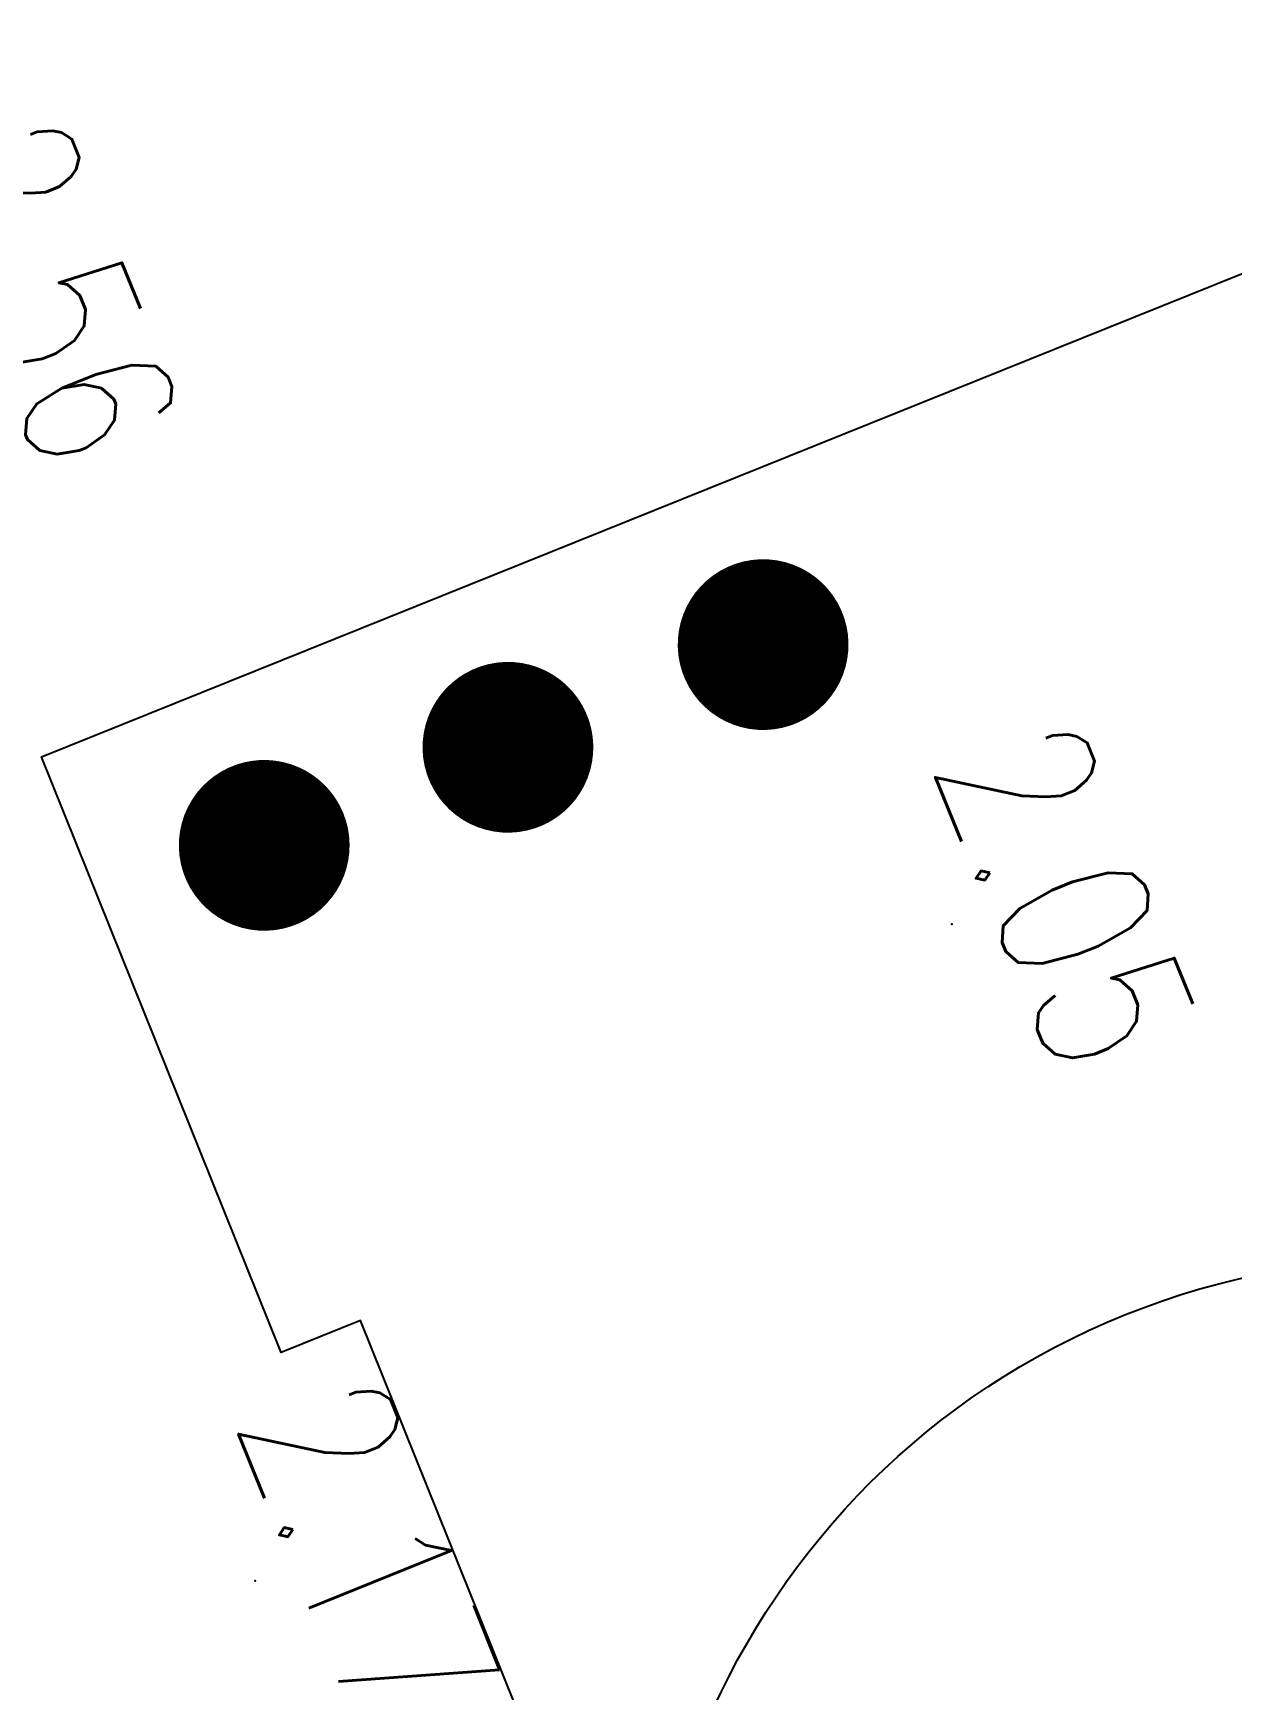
# Model space of a CAD drawing. Header units: millimetres. Extents: x 405522 to 410309, y 2303080 to 2310223.
# Drawn here: x 406975.93 to 406989.97, y 2306425.5 to 2306444.9 of the extents above; entities that cross this region are included whole.
import ezdxf
from ezdxf.enums import TextEntityAlignment as Align
from ezdxf.xclip import XClip

# ---------------------------------------------------------------- set-up
doc = ezdxf.new("R2010")
doc.units = ezdxf.units.MM
doc.header["$LTSCALE"] = 10
doc.header["$MEASUREMENT"] = 0
doc.header["$XCLIPFRAME"] = 0
doc.layers.get('0').update_dxf_attribs({"linetype": 'CONTINUOUS'})
doc.layers.get('Defpoints').update_dxf_attribs({"linetype": 'CONTINUOUS'})
for name, color, linetype in [('caodo', 7, 'CONTINUOUS'), ('co', 84, 'CONTINUOUS'), ('DIM', 4, 'CONTINUOUS'), ('Hatch', 8, 'CONTINUOUS'), ('Line', 136, 'CONTINUOUS'), ('piping', 1, 'CONTINUOUS')]:
    doc.layers.add(name, color=color, linetype=linetype)
doc.styles.add('1', font='VHAVAN_2.TTF')
doc.styles.add('Dien', font='simplex.shx', dxfattribs={"width": 0.75})
doc.styles.add('txt', font='romans.shx', dxfattribs={"height": 0.2})
doc.dimstyles.new('D6.7', dxfattribs={"dimscale": 6.7, "dimtxt": 1.5, "dimasz": 2, "dimexe": 1.5, "dimexo": 0.5, "dimgap": 1, "dimtad": 1, "dimdec": 0, "dimdsep": 46, "dimtxsty": 'Dien', "dimcen": 1, "dimclrd": 256, "dimclre": 256, "dimclrt": 7, "dimaunit": 1, "dimadec": 3, "dimazin": 0, "dimtfac": 1, "dimtdec": 0, "dimtmove": 1, "dimatfit": 0, "dimfxl": 1, "dimtolj": 1, "dimtzin": 0, "dimlwe": -1, "dimarcsym": 0})
pattern_1 = [(21.91894370438083, (407717.7514153625, 2306586.616748105), (0.3920329744667653, 0.91995116522732), [0.1874999999999999, -1.226713563]), (336.9189437043809, (407717.7514153625, 2306586.616748105), (0.3920329745701908, 0.9199511654700196), [0.1874999999999999, -0.8124999999999997]), (66.91894370438082, (407717.7514153625, 2306586.616748105), (-0.9199511654700196, 0.3920329745701908), [0.1874999999999999, -0.8124999999999997])]

# ---------------------------------------------------------------- blocks, each defined once
blk = doc.blocks.new('*D26')
at = {"layer": 'Defpoints', "color": 0, "linetype": 'Continuous'}
for p in [(406742.6619138751, 2306987.542138263), (407088.9799926709, 2306054.36399705), (407050.0361064873, 2306039.911268014)]:
    blk.add_point(p, dxfattribs=at)
at = {"layer": 'DIM'}
for p, q in [((406739.5212196925, 2306986.376574), (406694.2959683287, 2306969.592725042)), ((407085.8392984883, 2306053.198432786), (407040.6140239395, 2306036.414575225))]:
    blk.add_line(p, q, dxfattribs=at)
at = {"layer": 'DIM', "linetype": 'Continuous', "lineweight": -2}
blk.add_line((406708.380307929, 2306960.526641102), (407045.3738494347, 2306052.474044744), dxfattribs=at)
at = {"layer": 'DIM', "linetype": 'Continuous'}
for points in [[(406710.4741040507, 2306961.303683944), (406706.2865118071, 2306959.74959826), (406703.7180508765, 2306973.089417832)], [(407047.4676455563, 2306053.251087586), (407043.2800533128, 2306051.697001902), (407050.0361064873, 2306039.911268014)]]:
    blk.add_solid(points, dxfattribs=at)
at = {"layer": 'DIM', "color": 7, "linetype": 'Continuous', "insert": (406887.8695083207, 2306510.579817844), "char_height": 10.05, "attachment_point": 5, "rotation": 290.3607342621674, "style": 'Dien'}
blk.add_mtext('\\A1;995', dxfattribs=at)
blk = doc.blocks.new('kh_truc_thep')
at = {"color": 6}
blk.add_circle((0, -3), 3.000000000001425, dxfattribs=at)
at = {"color": 7, "style": '1', "width": 0.8}
blk.add_attdef('KH_TRUC', text='', height=3.000000000001425, dxfattribs=at).set_placement((0, -3), align=Align.MIDDLE)
blk = doc.blocks.new('20')
at = {"layer": 'caodo', "color": 8, "linetype": 'Continuous'}
for p in [(-620.8699999999953, -874.0200000000186, -0.27), (-629.0299999999697, -881.7099999999627, -0.1499999999999999)]:
    blk.add_point(p, dxfattribs=at)
at = {"layer": 'caodo', "color": 8, "linetype": 'Continuous', "style": 'txt', "width": 0.75}
for s, p in [('2.56', (-632.2599999999511, -866.9499999997206, 0.2400000000000002)), ('2.05', (-620.3699999999953, -874.0200000000186, -0.27)), ('2.17', (-628.5299999999697, -881.7099999999627, -0.1499999999999999))]:
    blk.add_text(s, height=1.8, rotation=292, dxfattribs=at).set_placement(p, align=Align.CENTER)

msp = doc.modelspace()

# ---------------------------------------------------------------- hatches: boundary and pattern name
at = {"layer": 'co', "linetype": 'Continuous'}
h = msp.add_hatch(dxfattribs=at)
h.set_pattern_fill('GRASS', color=86, scale=0.9999999999999998, angle=-9.651807925231505e-08, style=0)
h.set_pattern_definition(pattern_1)
h.paths.add_polyline_path([(406917.6333430362, 2306688.493953463), (406912.0339250224, 2306702.409646687), (406906.4676477322, 2306700.169879482), (406912.0670657465, 2306686.254186257)])
h.paths.add_polyline_path([(406935.6886664242, 2306643.622800658), (406930.0892484099, 2306657.538493881), (406924.5229711197, 2306655.298726676), (406930.1223891344, 2306641.383033452)])
h.paths.add_polyline_path([(406944.6790632181, 2306621.279835114), (406939.0796452038, 2306635.195528339), (406933.5133679141, 2306632.955761132), (406939.1127859279, 2306619.040067908)])
h.paths.add_polyline_path([(406962.7837190204, 2306576.286081218), (406957.1843010065, 2306590.201774443), (406951.6180237163, 2306587.962007237), (406957.2174417306, 2306574.046314013)])
h.paths.add_polyline_path([(406972.2063333485, 2306552.868967148), (406966.6069153342, 2306566.784660372), (406961.0406380449, 2306564.544893166), (406966.6400560582, 2306550.629199943)])
h.paths.add_polyline_path([(406980.1553520378, 2306525.077488695), (406981.6484616179, 2306521.366807547, 0.4142135622324934), (406983.5999727407, 2306520.535180026), (406984.9915420375, 2306521.095121816), (406974.4461005539, 2306547.302689859), (406968.8798232637, 2306545.062922654), (406970.1862250249, 2306541.816248429, -0.4142135623716824), (406966.8597149415, 2306534.010203934), (406949.6131087518, 2306527.070488045), (406952.8795044836, 2306518.952829954, 0.4142135623209342), (406954.8310156073, 2306518.121202433), (406976.25232979, 2306526.740743738, -0.4142135623630764)])
h.paths.add_polyline_path([(406996.6568671232, 2306492.104415131), (406986.11142564, 2306518.311983171), (406984.719856345, 2306517.75204138, 0.414213562400875), (406983.8882288238, 2306515.800530257), (406985.3813384035, 2306512.089849109, -0.4142135623711284), (406983.7180833616, 2306508.186826861), (406962.2967691803, 2306499.567285558, 0.4142135623978551), (406961.4651416586, 2306497.615774434), (406964.7315373909, 2306489.498116342), (406981.9781435788, 2306496.437832232, -0.4142135623648241), (406989.784188074, 2306493.111322146), (406991.0905898339, 2306489.864647925)])
h.paths.add_polyline_path([(407008.4344387566, 2306462.834752931), (406998.8966343286, 2306486.538137841), (406993.3303570393, 2306484.298370636), (407002.8681614673, 2306460.594985726)])
h.paths.add_polyline_path([(407042.0124111943, 2306379.386658439), (407032.3252889439, 2306403.461128522), (407026.7590116551, 2306401.221361316), (407036.4461339046, 2306377.146891235)])
h = msp.add_hatch(dxfattribs=at)
h.set_pattern_fill('GRASS', color=86, scale=0.9999999999999998, angle=-9.651807925231505e-08, style=0)
h.set_pattern_definition(pattern_1)
h.paths.add_polyline_path([(406991.331450636, 2306553.558455923), (406958.5625221496, 2306634.995911557), (406952.9962448682, 2306632.756144355), (406985.7651733593, 2306551.318688721)])
h.paths.add_polyline_path([(407005.1982213221, 2306528.686956629, -0.3716739354121508), (407012.1533063664, 2306545.007876138), (407009.6503038136, 2306551.228346818), (407000.2573787374, 2306547.448807194, -0.4142135625519879), (406992.4513342389, 2306550.775317278), (406986.8850569622, 2306548.535550077), (406996.3107439484, 2306525.110799831)])
h.paths.add_polyline_path([(407012.0492972754, 2306502.070391023, -0.4142135606949501), (407015.3758073691, 2306509.876435487), (407024.768732483, 2306513.655975127), (407022.2657299297, 2306519.876445808, -0.3716739363526885), (407005.9448103899, 2306526.831530865), (406997.0573330167, 2306523.255374068), (407006.483020002, 2306499.830623824)])
h.paths.add_polyline_path([(407026.6077841115, 2306465.88958864), (407019.8884824942, 2306482.588420507), (407013.1691808774, 2306499.287252377), (407007.6029036054, 2306497.047485179), (407021.0415068403, 2306463.649821443)])
h.paths.add_polyline_path([(407061.1375284693, 2306380.076147236), (407054.4182268539, 2306396.774979106), (407047.6989252376, 2306413.473810975), (407042.1326479664, 2306411.234043777), (407055.5712511972, 2306377.836380038)])
h = msp.add_hatch(dxfattribs=at)
h.set_pattern_fill('GRASS', color=86, scale=0.9999999999999998, angle=-9.651807925231505e-08, style=0)
h.set_pattern_definition(pattern_1)
h.paths.add_polyline_path([(407003.4924649349, 2306312.254961908, 0.4062703190747569), (407005.1851432868, 2306316.081889445), (407000.1163156484, 2306329.740198972, -0.4062703190859217), (407001.8089940003, 2306333.567126509), (407038.3621885417, 2306348.275457074, 0.4142135623698211), (407046.6784637523, 2306367.790568311), (407044.2521784002, 2306373.82038115), (407038.6859011105, 2306371.580613945), (407039.9923028596, 2306368.33393975, -0.4142135623744252), (407036.6657927757, 2306360.527895256), (406997.7837111288, 2306344.88246352, -0.4222016726478626), (406993.851265572, 2306346.621813273), (406944.9490692042, 2306478.392191385, -0.4062703191085172), (406946.6417475556, 2306482.219118923), (406932.7966152061, 2306476.648093302), (406991.6184742483, 2306318.148492423), (406994.4851070535, 2306319.301972534), (406998.180722943, 2306310.117615007), (406998.3662655195, 2306310.192273914)])
h = msp.add_hatch(dxfattribs=at)
h.set_pattern_fill('GRASS', color=86, scale=0.9999999999999998, angle=-9.651807925231505e-08, style=0)
h.set_pattern_definition(pattern_1)
h.paths.add_polyline_path([(406975.8312616739, 2306427.812507981), (406973.2853929568, 2306434.13950983, 0.4142135625634886), (406971.3338818321, 2306434.971137352), (406969.3203489095, 2306434.160928882, 0.4062703191126913), (406968.4740097336, 2306432.247465113), (406970.8619644744, 2306425.81295455)])
h.paths.add_polyline_path([(406984.5085690785, 2306408.926483078), (406977.8788581569, 2306425.402663868), (406971.9061394873, 2306422.999352166), (406978.0876555675, 2306406.342826043)])
h.paths.add_polyline_path([(406986.2656631832, 2306397.86262207, 0.4142135621518948), (406987.0972907049, 2306399.814133192), (406984.7007397976, 2306405.770049898), (406979.2075391681, 2306403.559687398), (406981.3668798836, 2306397.508321686, 0.4142135625099037), (406983.3183910078, 2306396.676694165)])

# ---------------------------------------------------------------- linework, layer by layer
at = {"layer": 'Hatch'}
msp.add_lwpolyline([(406990.6621384876, 2306400.06285044), (406988.0042814104, 2306406.668166159), (406988.93199429, 2306407.041460693), (406979.7638805415, 2306429.826089081), (406978.8361676591, 2306429.452794546), (406976.0289927669, 2306436.429195418), (406992.2825224576, 2306442.969315646), (406998.1059171804, 2306428.49699469), (406998.8015126865, 2306428.776889476), (407001.9371268944, 2306420.984250073), (407001.2416597092, 2306420.704036386), (407006.9156681797, 2306406.602970669)], close=True, dxfattribs=at)
at = {"layer": 'piping', "const_width": 0.9999737638342024}
for points in [[(406984.0823031822, 2306438.046904666, -1), (406984.8746817544, 2306437.436918003, -1)], [(406981.0940298638, 2306436.844478658, -1), (406981.886408437, 2306436.234491995, -1)], [(406978.2400650978, 2306435.696095932, -1), (406979.0324436705, 2306435.086109268, -1)]]:
    msp.add_lwpolyline(points, format="xyb", close=True, dxfattribs=at)

# ---------------------------------------------------------------- block references
at = {"layer": 'caodo', "linetype": 'Continuous'}
ref = msp.add_blockref('20', (407607.5599999998, 2307308.49, 2.32), dxfattribs=at)
XClip(ref).set_block_clipping_path([(-1349.6056714252336, -661.9058657553978), (-160.24326352693606, -789.0626177703962), (-158.36999999999534, -682.7400000002235), (-152.55370127764763, -565.1435954412445), (-154.45678520214278, -515.7710593813099), (-164.5656294519431, -479.7079773764126), (-169.84830490715103, -457.46881066821516), (-166.82796598720597, -442.01621566619724), (-126.78273369179806, -389.4443280850537), (-106.05188721581362, -361.8542004311457), (-63.77944376063533, -462.4105278351344), (-33.466447652434, -538.7088304474019), (-26.830958046135493, -536.6440252331086), (-14.194728780596051, -530.2900720490143), (2.873561021173373, -522.7809317391366), (21.779086004185956, -516.4300709003583), (33.49636997265043, -516.3916891841218), (41.83233972010203, -526.5245847343467), (49.38700186560163, -538.8965703272261), (57.58147363178432, -547.8425059784204), (240.7905528639676, -478.5933098080568), (312.71683337684954, -453.523366919253), (469.9752955258009, -835.1642690971494), (381.01757410995197, -875.9365015272051), (340.05356005806243, -891.0018749474548), (281.9833174137748, -920.0360526661389), (270.2997928529512, -925.8934261840768), (259.64971878379583, -926.485182072036), (238.13632499426603, -935.887616972439), (231.39031789585715, -941.3565830942243), (234.28019038640196, -952.6351198460907), (233.34951378498226, -963.7375780143775), (228.57153214595746, -974.9643217222765), (217.37020478205523, -983.9257580563426), (203.91382668475853, -988.0474594873376), (188.67127670557238, -983.9718116582371), (177.38840578240342, -980.8930276110768), (171.5204358987976, -984.3872820092365), (-73.64572811854305, -1086.5773775354028), (-160.72326044749934, -789.4035990480334), (-175.86631778383162, -787.8968891631812), (-1242.6150691517978, -731.501864743419), (-1048.6445017770166, -1275.3187000523321), (-581.3011768160504, -1893.6633556210436), (45.25815080979373, -1711.1176481554285), (672.5305126870517, -1468.653420693241), (1174.462400796474, -665.2848953921348), (720.1397881704615, 463.7992460099049), (-44.86505850660615, 588.3045099438168), (-757.8349164568353, 52.953614375554025)])
at = {"layer": 'Line', "color": 1, "extrusion": (0.01828819611342885, 0.00735883245498159, 0.9998056758529711)}
ref = msp.add_blockref('kh_truc_thep', (1987760.058046711, -1238305.676517771, 24415.72075610425), dxfattribs=dict(at, xscale=2.999999999939281, yscale=2.999999999203175, rotation=90.00000001206222))
ref.add_attrib('KH_TRUC', '7A', dxfattribs={"layer": '0', "color": 7, "extrusion": (0.006097118530146555, 0.002453367923603044, 0.9999784028325117), "height": 9.37338065280074, "rotation": 291.9610149949045, "style": '1', "oblique": 359.9999853142, "width": 0.800138208027694}).set_placement((406984.5177783605, 2306408.516951154, 8139.979609483469), align=Align.MIDDLE)

# ---------------------------------------------------------------- dimensions: what is measured, and where the dimension line sits
at = {"layer": 'DIM', "linetype": 'Continuous'}
dim = msp.add_linear_dim(base=(407050.0361064873, 2306039.911268014), p1=(406742.6619138751, 2306987.542138263), p2=(407088.9799926708, 2306054.36399705), angle=290.3607342621675, dimstyle='D6.7', dxfattribs=at)
dim.commit()
dim.dimension.update_dxf_attribs({"geometry": '*D26', "text_midpoint": (406887.8695083208, 2306510.579817844)})

doc.saveas('drawing.dxf')
